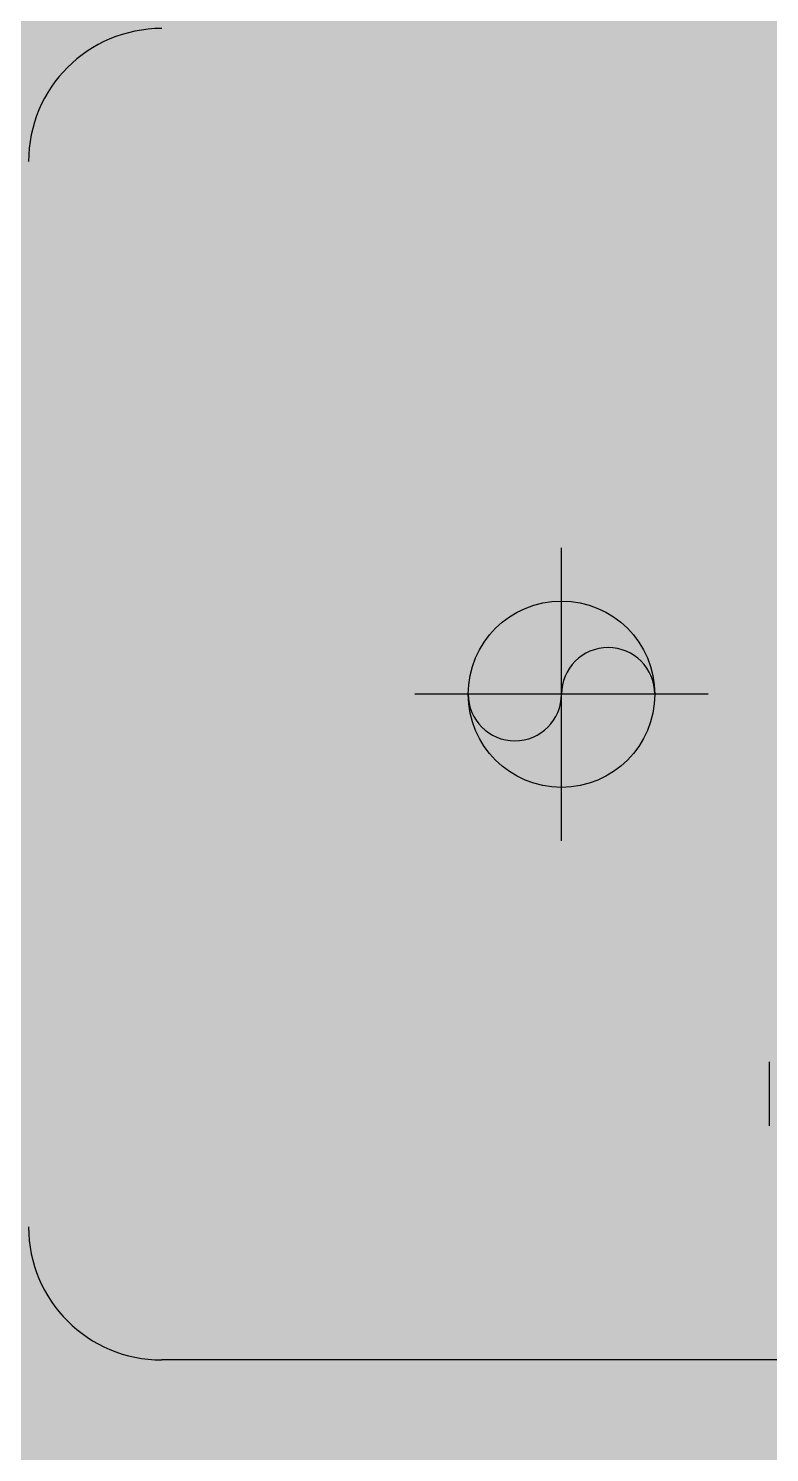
# Model space of a CAD drawing. Header units: metres. Extents: x -331 to 2982, y 362 to 2539.
# Drawn here: x 770.974 to 771.252, y 580.931 to 581.466 of the extents above; entities that cross this region are included whole.
import ezdxf

# ---------------------------------------------------------------- set-up
doc = ezdxf.new("R2010")
doc.units = ezdxf.units.M
doc.layers.add('_salas', color=251, linetype='Continuous', plot=False)
doc.layers.add('Mob', color=251, linetype='Continuous')

# ---------------------------------------------------------------- blocks, each defined once
blk = doc.blocks.new('XR_BL2_SUBSOLO_REV09$0$PIA')
at = {"layer": 'Mob'}
for p, q in [((0.85285, -0.45), (0.85285, -0.15)), ((1.10285, -0.355), (1.10285, -0.245)), ((1.04785, -0.3), (1.15785, -0.3)), ((0.94078, -0.37805), (0.96478, -0.37805)), ((0.94078, -0.37805), (0.96478, -0.37805))]:
    blk.add_line(p, q, dxfattribs=at)
blk.add_circle((1.10285, -0.3), 0.035, dxfattribs=at)
for centre, radius, start, end in [((0.90285, -0.15), 0.05, 90, 180), ((1.30285, -0.15), 0.05, 0, 90), ((1.10285, -0.2825), 0.0175, 90, 270), ((1.10285, -0.3175), 0.0175, 270, 90)]:
    blk.add_arc(centre, radius, start, end, dxfattribs=at)

msp = doc.modelspace()

# ---------------------------------------------------------------- hatches: boundary and pattern name
at = {"layer": '_salas', "transparency": 33554559}
h = msp.add_hatch(color=256, dxfattribs=at)
h.dxf.hatch_style = 1
h.paths.add_polyline_path([(790.31358, 581.68208), (777.97358, 581.68208), (777.97358, 582.92193), (765.57284, 582.92193), (765.41858, 583.07619), (765.41858, 583.27693), (765.19858, 583.27693), (765.19857, 582.39702), (765.22859, 582.39702), (765.21857, 569.90202), (771.71358, 570.36694), (771.71358, 574.18193), (790.31358, 574.18193)])
h.paths.add_polyline_path([(777.89353, 566.55196), (771.71358, 566.55196), (771.71358, 570.36694), (765.21857, 569.90202), (765.20857, 557.42702), (765.27847, 557.42702), (765.27847, 557.53756), (765.57346, 557.83254), (777.89358, 557.83254)])

# ---------------------------------------------------------------- block references
at = {"layer": 'Mob', "color": 251, "rotation": 90}
msp.add_blockref('XR_BL2_SUBSOLO_REV09$0$PIA', (770.87359, 580.11297), dxfattribs=at)

doc.saveas('drawing.dxf')
